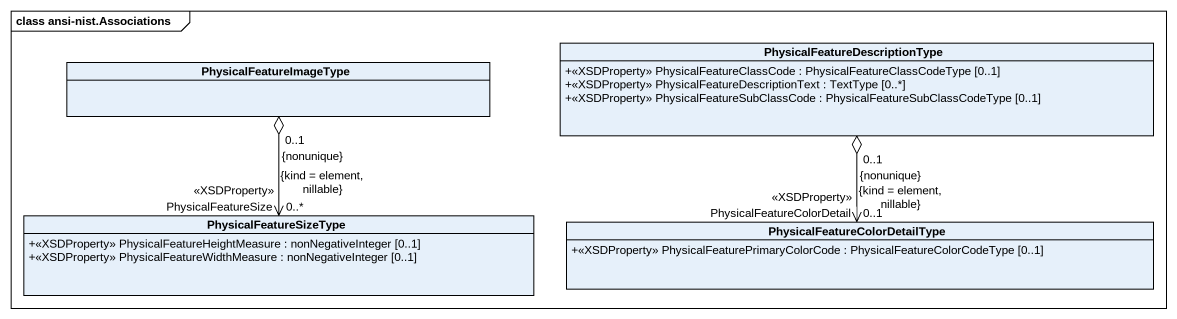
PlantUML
@startuml
mainframe class ansi-nist.Associations
hide circle
hide empty members
skinparam classAttributeIconSize 0
class "PhysicalFeatureDescriptionType" as PhysicalFeatureDescriptionTy {
  +<<XSDProperty>> PhysicalFeatureClassCode : PhysicalFeatureClassCodeType [0..1]
  +<<XSDProperty>> PhysicalFeatureDescriptionText : TextType [0..*]
  +<<XSDProperty>> PhysicalFeatureSubClassCode : PhysicalFeatureSubClassCodeType [0..1]
}
class PhysicalFeatureImageType
class PhysicalFeatureSizeType {
  +<<XSDProperty>> PhysicalFeatureHeightMeasure : nonNegativeInteger [0..1]
  +<<XSDProperty>> PhysicalFeatureWidthMeasure : nonNegativeInteger [0..1]
}
class "PhysicalFeatureColorDetailType" as PhysicalFeatureColorDetailTy {
  +<<XSDProperty>> PhysicalFeaturePrimaryColorCode : PhysicalFeatureColorCodeType [0..1]
}
PhysicalFeatureDescriptionTy "0..1\n{nonunique}" o--> "PhysicalFeatureColorDetail\n<<XSDProperty>>\n0..1\n{kind = element, nillable}" PhysicalFeatureColorDetailTy
PhysicalFeatureImageType "0..1\n{nonunique}" o--> "PhysicalFeatureSize\n<<XSDProperty>>\n0..*\n{kind = element, nillable}" PhysicalFeatureSizeType
@enduml
